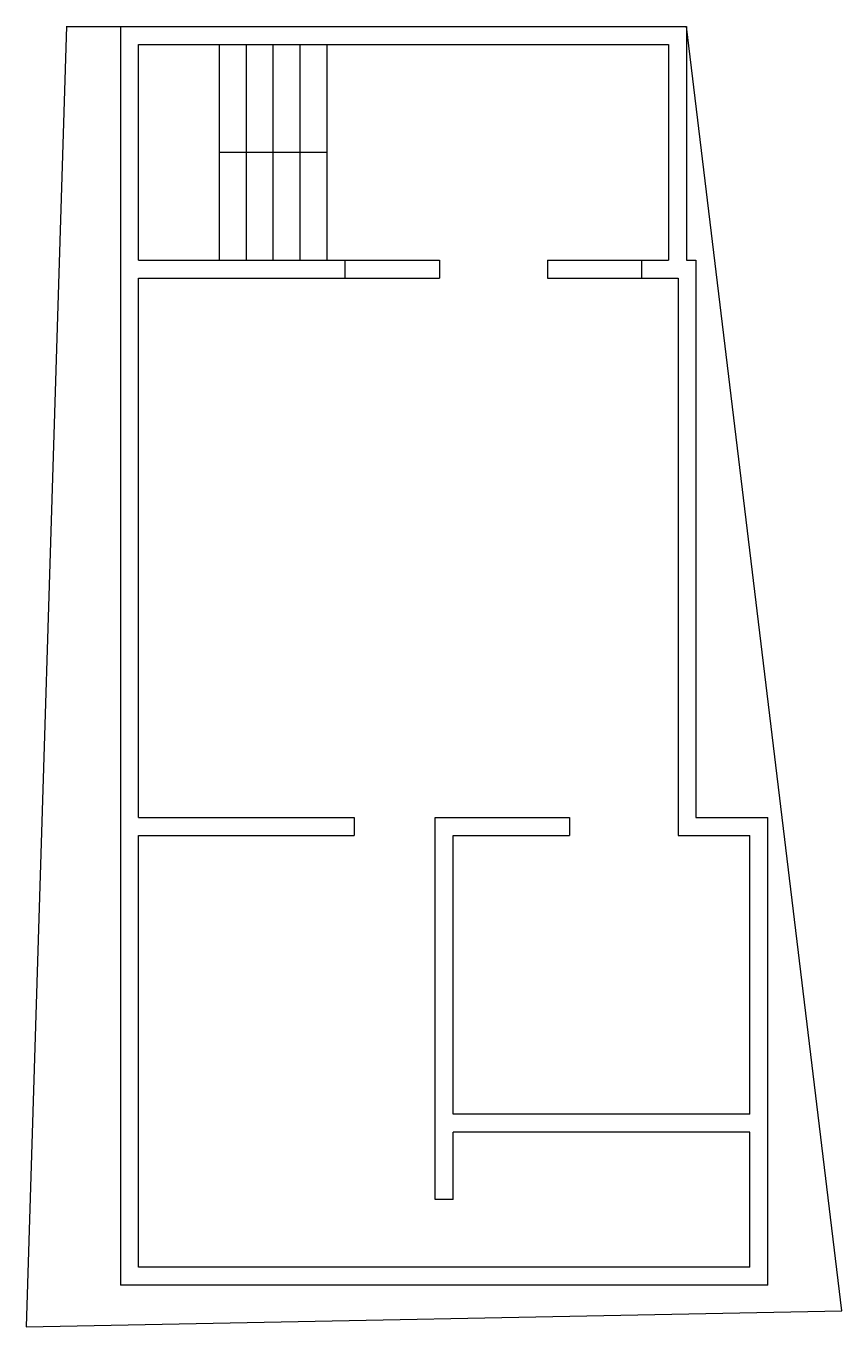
# Model space of a CAD drawing. Header units: inches. Extents: x 2638 to 3001, y 1456 to 2034.
import ezdxf

# ---------------------------------------------------------------- set-up
doc = ezdxf.new("R2010")
doc.units = ezdxf.units.IN

msp = doc.modelspace()

# ---------------------------------------------------------------- linework, layer by layer
for p, q in [((2656.36, 2034.31), (2638.36, 1455.5)), ((2656.36, 2034.15), (2932.15, 2034.15)), ((2680.36, 2034.15), (2680.36, 1474.15)), ((3001.29, 1462.69), (2932.15, 2034.15)), ((2932.15, 2034.15), (2932.15, 1930.15)), ((2688.36, 2026.15), (2924.15, 2026.15)), ((2688.36, 1930.15), (2688.36, 2026.15)), ((2724.36, 1930.15), (2724.36, 2026.15)), ((2736.36, 1930.15), (2736.36, 2026.15)), ((2748.36, 1930.15), (2748.36, 2026.15)), ((2760.36, 1930.15), (2760.36, 2026.15)), ((2760.36, 1930.15), (2760.36, 2026.15)), ((2772.36, 1930.15), (2772.36, 2026.15)), ((2924.15, 2026.15), (2924.15, 1930.15)), ((2724.36, 1978.15), (2772.36, 1978.15)), ((2688.36, 1930.15), (2822.26, 1930.15)), ((2780.36, 1922.15), (2780.36, 1930.15)), ((2822.26, 1930.15), (2822.26, 1922.15)), ((2870.26, 1930.15), (2870.26, 1922.15)), ((2870.26, 1930.15), (2924.15, 1930.15)), ((2912.15, 1930.15), (2912.15, 1922.15)), ((2932.15, 1930.15), (2936.36, 1930.15)), ((2936.36, 1930.15), (2936.36, 1682.15)), ((2688.36, 1922.15), (2822.26, 1922.15)), ((2688.36, 1682.15), (2688.36, 1922.15)), ((2870.26, 1922.15), (2928.36, 1922.15)), ((2928.36, 1922.15), (2928.36, 1674.15)), ((2688.36, 1682.15), (2784.36, 1682.15)), ((2784.36, 1682.15), (2784.36, 1674.15)), ((2820.36, 1512.15), (2820.36, 1682.15)), ((2820.36, 1682.15), (2880.15, 1682.15)), ((2880.15, 1682.15), (2880.15, 1674.15)), ((2936.36, 1682.15), (2968.36, 1682.15)), ((2968.36, 1474.15), (2968.36, 1682.15)), ((2688.36, 1482.15), (2688.36, 1674.15)), ((2688.36, 1674.15), (2784.36, 1674.15)), ((2828.36, 1674.15), (2880.15, 1674.15)), ((2828.36, 1550.15), (2828.36, 1674.15)), ((2928.36, 1674.15), (2960.36, 1674.15)), ((2960.36, 1550.15), (2960.36, 1674.15)), ((2960.36, 1550.15), (2828.36, 1550.15)), ((2828.36, 1512.15), (2828.36, 1542.15)), ((2960.36, 1542.15), (2828.36, 1542.15)), ((2960.36, 1482.15), (2960.36, 1542.15)), ((2828.36, 1512.15), (2820.36, 1512.15)), ((2960.36, 1482.15), (2688.36, 1482.15)), ((2968.36, 1474.15), (2680.36, 1474.15)), ((2638.36, 1455.5), (3001.29, 1462.69))]:
    msp.add_line(p, q)

doc.saveas('drawing.dxf')
